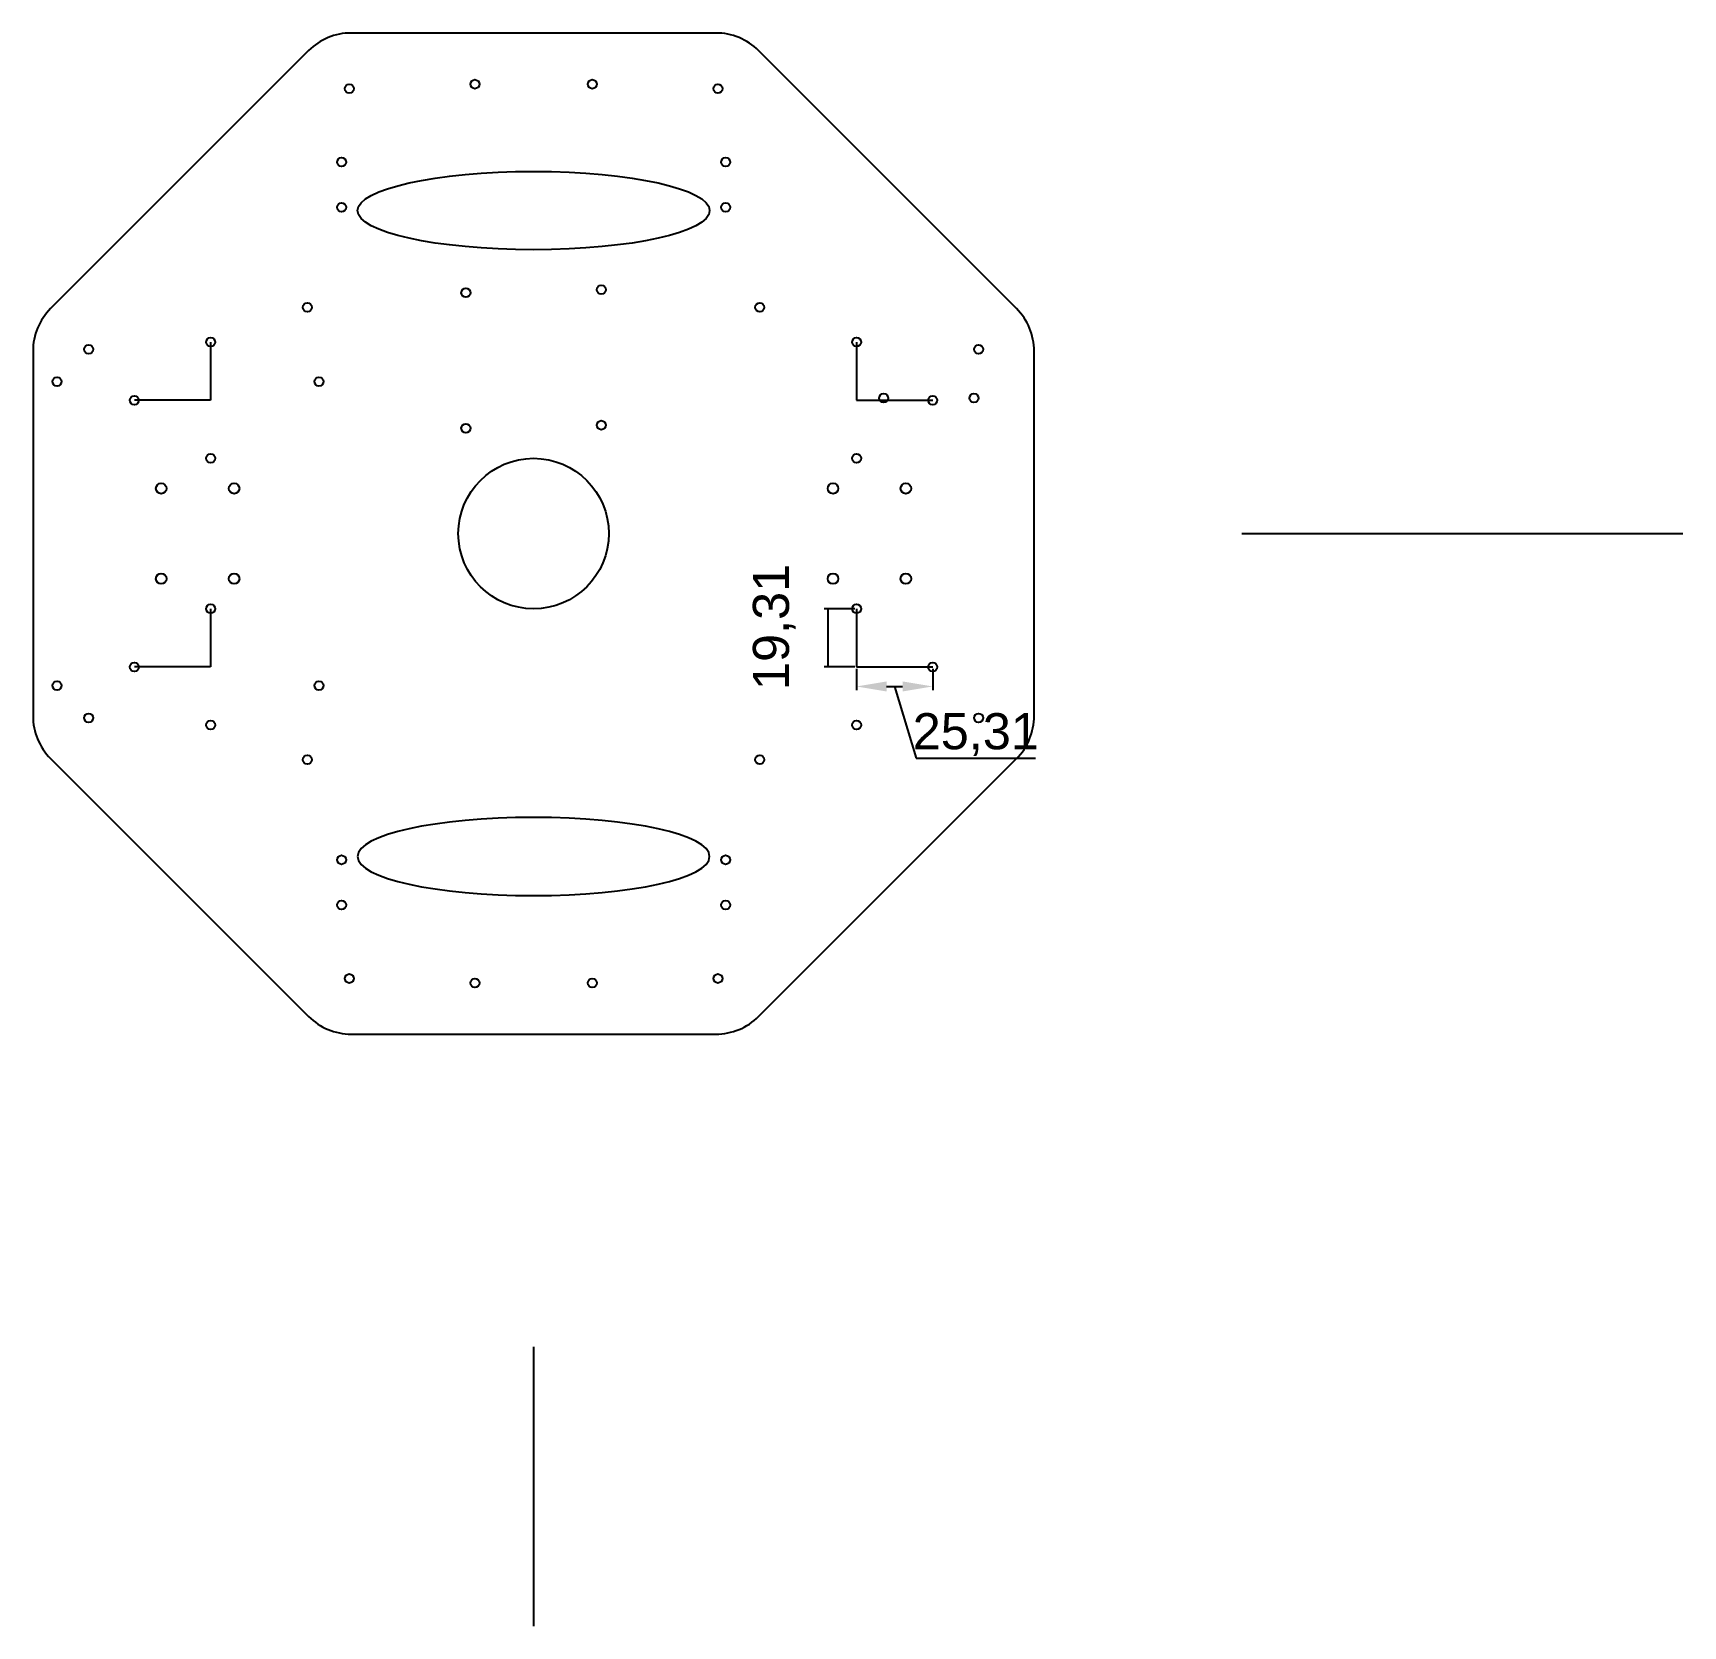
# Model space of a CAD drawing. Header units: millimetres. Extents: x -963 to -415, y -1365 to -836.
import ezdxf

# ---------------------------------------------------------------- set-up
doc = ezdxf.new("R2010")
doc.units = ezdxf.units.MM
doc.styles.get("Standard").update_dxf_attribs({"font": 'arial.ttf'})
doc.dimstyles.new('ISO-25', dxfattribs={"dimtxt": 12, "dimasz": 10, "dimexe": 1.25, "dimexo": 0.625, "dimtad": 1, "dimtxsty": 'Standard', "dimcen": 25, "dimadec": 0, "dimazin": 0, "dimtfac": 1, "dimtmove": 1, "dimatfit": 3, "dimfxl": 1, "dimarcsym": 0})

# ---------------------------------------------------------------- blocks, each defined once
blk = doc.blocks.new('*D4')
at = {"color": 0, "lineweight": -2, "transparency": 16777216}
for p, q in [((-690.19, -1027.44), (-700.32, -1027.44)), ((-699.07, -1027.44), (-699.07, -1046.75)), ((-690.19, -1046.75), (-700.32, -1046.75))]:
    blk.add_line(p, q, dxfattribs=at)
at = {"layer": 'Defpoints', "color": 0, "transparency": 16777216}
for p in [(-689.57, -1027.44), (-699.07, -1046.75), (-689.57, -1046.75)]:
    blk.add_point(p, dxfattribs=at)
at = {"color": 0, "transparency": 16777216, "insert": (-716.9, -1033.47), "char_height": 12, "attachment_point": 5, "rotation": 90}
blk.add_mtext('19,31', dxfattribs=at)
blk = doc.blocks.new('*D5')
at = {"color": 0, "lineweight": -2, "transparency": 16777216}
for p, q in [((-689.57, -1047.37), (-689.57, -1054.49)), ((-664.26, -1047.37), (-664.26, -1054.49)), ((-679.57, -1053.24), (-674.26, -1053.24)), ((-676.91, -1053.24), (-669.77, -1077.07)), ((-669.77, -1077.07), (-630.13, -1077.07))]:
    blk.add_line(p, q, dxfattribs=at)
at = {"color": 0, "transparency": 16777216}
for points in [[(-679.57, -1051.58), (-679.57, -1054.91), (-689.57, -1053.24)], [(-674.26, -1051.58), (-674.26, -1054.91), (-664.26, -1053.24)]]:
    blk.add_solid(points, dxfattribs=at)
at = {"layer": 'Defpoints', "color": 0, "transparency": 16777216}
for p in [(-689.57, -1046.75), (-664.26, -1046.75), (-664.26, -1053.24)]:
    blk.add_point(p, dxfattribs=at)
at = {"color": 0, "transparency": 16777216, "insert": (-649.95, -1069.23), "char_height": 12, "attachment_point": 5}
blk.add_mtext('25,31', dxfattribs=at)

msp = doc.modelspace()

# ---------------------------------------------------------------- linework, layer by layer
for p, q in [((-904.164, -938.835), (-904.164, -958.14)), ((-689.568, -938.835), (-689.568, -958.14)), ((-904.164, -958.14), (-929.474, -958.14)), ((-689.568, -958.14), (-664.258, -958.14)), ((-561.579, -1002.445), (-415.01, -1002.445)), ((-904.164, -1027.445), (-904.164, -1046.75)), ((-689.568, -1027.445), (-689.568, -1046.75)), ((-904.164, -1046.75), (-929.474, -1046.75)), ((-689.568, -1046.75), (-664.258, -1046.75)), ((-796.866, -1272.666), (-796.866, -1365.382))]:
    msp.add_line(p, q)
msp.add_lwpolyline([(-871.607, -842.004), (-957.307, -927.704, 0.1989124), (-963.164, -941.846), (-963.164, -1063.044, 0.1989124), (-957.307, -1077.186), (-871.607, -1162.885, 0.1989124), (-857.465, -1168.743), (-736.267, -1168.743, 0.1989124), (-722.125, -1162.885), (-636.426, -1077.186, 0.1989124), (-630.568, -1063.044), (-630.568, -941.846, 0.1989124), (-636.426, -927.704), (-722.125, -842.004, 0.1989124), (-736.267, -836.147), (-857.465, -836.147, 0.1989124)], format="xyb", close=True)
for centre, radius in [((-858.095, -854.624), 1.5), ((-816.366, -853.146), 1.5), ((-777.366, -853.147), 1.5), ((-735.637, -854.624), 1.5), ((-860.666, -879.047), 1.5), ((-733.066, -879.047), 1.5), ((-860.666, -894.047), 1.5), ((-733.066, -894.047), 1.5), ((-774.377, -921.434), 1.5), ((-872.012, -927.299), 1.5), ((-819.366, -922.445), 1.5), ((-721.72, -927.299), 1.5), ((-904.164, -938.835), 1.5), ((-689.568, -938.835), 1.5), ((-944.687, -941.216), 1.5), ((-649.045, -941.216), 1.5), ((-955.164, -951.945), 1.5), ((-868.164, -951.945), 1.5), ((-929.474, -958.14), 1.5), ((-680.568, -957.445), 1.5), ((-664.258, -958.14), 1.5), ((-650.568, -957.445), 1.5), ((-819.366, -967.445), 1.5), ((-774.377, -966.434), 1.5), ((-904.164, -977.445), 1.5), ((-796.866, -1002.445), 25), ((-689.568, -977.445), 1.5), ((-920.553, -987.445), 1.75), ((-896.353, -987.445), 1.75), ((-697.379, -987.445), 1.75), ((-673.179, -987.445), 1.75), ((-920.553, -1017.445), 1.75), ((-896.353, -1017.445), 1.75), ((-697.379, -1017.445), 1.75), ((-673.179, -1017.445), 1.75), ((-904.164, -1027.445), 1.5), ((-689.568, -1027.445), 1.5), ((-929.474, -1046.75), 1.5), ((-664.258, -1046.75), 1.5), ((-955.164, -1052.945), 1.5), ((-868.164, -1052.945), 1.5), ((-944.687, -1063.674), 1.5), ((-649.045, -1063.674), 1.5), ((-904.164, -1066.055), 1.5), ((-689.568, -1066.055), 1.5), ((-872.012, -1077.591), 1.5), ((-721.72, -1077.591), 1.5), ((-860.666, -1110.843), 1.5), ((-733.066, -1110.843), 1.5), ((-860.666, -1125.843), 1.5), ((-733.066, -1125.843), 1.5), ((-858.095, -1150.266), 1.5), ((-816.366, -1151.743), 1.5), ((-777.366, -1151.743), 1.5), ((-735.637, -1150.266), 1.5)]:
    msp.add_circle(centre, radius)
msp.add_ellipse((-796.866, -895.147), major_axis=(-58.5, 0), ratio=0.2222222)
at = {"extrusion": (0, 0, -1)}
msp.add_ellipse((-796.866, -1109.743), major_axis=(-58.5, 0), ratio=0.2222222, dxfattribs=at)

# ---------------------------------------------------------------- dimensions: what is measured, and where the dimension line sits
dim = msp.add_linear_dim(base=(-699.065035304, -1046.749942036), p1=(-689.56778981, -1027.444942036), p2=(-689.56778981, -1046.749942036), angle=90, dimstyle='ISO-25')
dim.commit()
dim.dimension.update_dxf_attribs({"geometry": '*D4', "text_midpoint": (-716.901495058, -1033.472442036)})
dim = msp.add_linear_dim(base=(-664.258, -1053.244), p1=(-689.568, -1046.75), p2=(-664.258, -1046.75), dimstyle='ISO-25')
dim.commit()
dim.dimension.update_dxf_attribs({"geometry": '*D5', "text_midpoint": (-669.141, -1069.23)})

doc.saveas('drawing.dxf')
